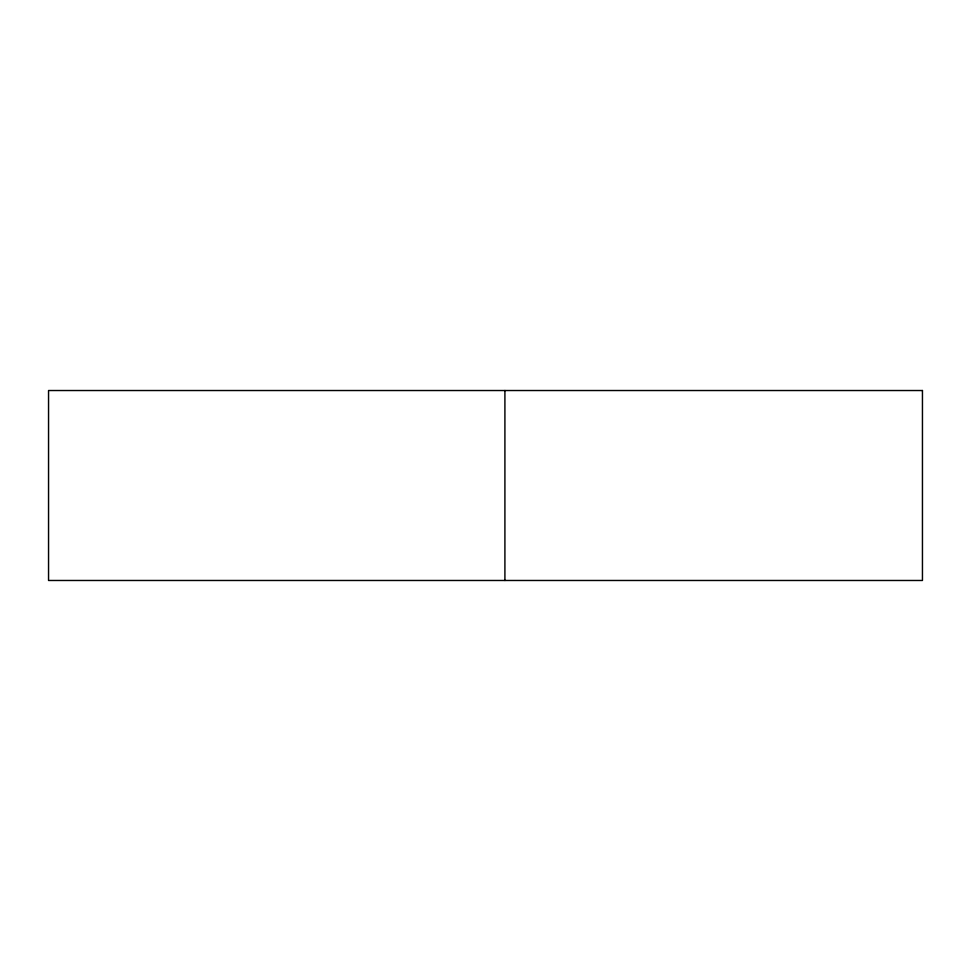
<?xml version="1.0" encoding="UTF-8"?>
<svg xmlns="http://www.w3.org/2000/svg" width="971" height="971" viewBox="0 0 971 971"><rect width="100%" height="100%" fill="white"/><g stroke="black" fill="none" stroke-linecap="round" stroke-linejoin="round"><path stroke-width="1.46" d="M504.908 390.524L504.908 580.476M922.45 390.524L48.55 390.524L48.55 580.476L922.45 580.476L922.45 390.524"/></g></svg>
